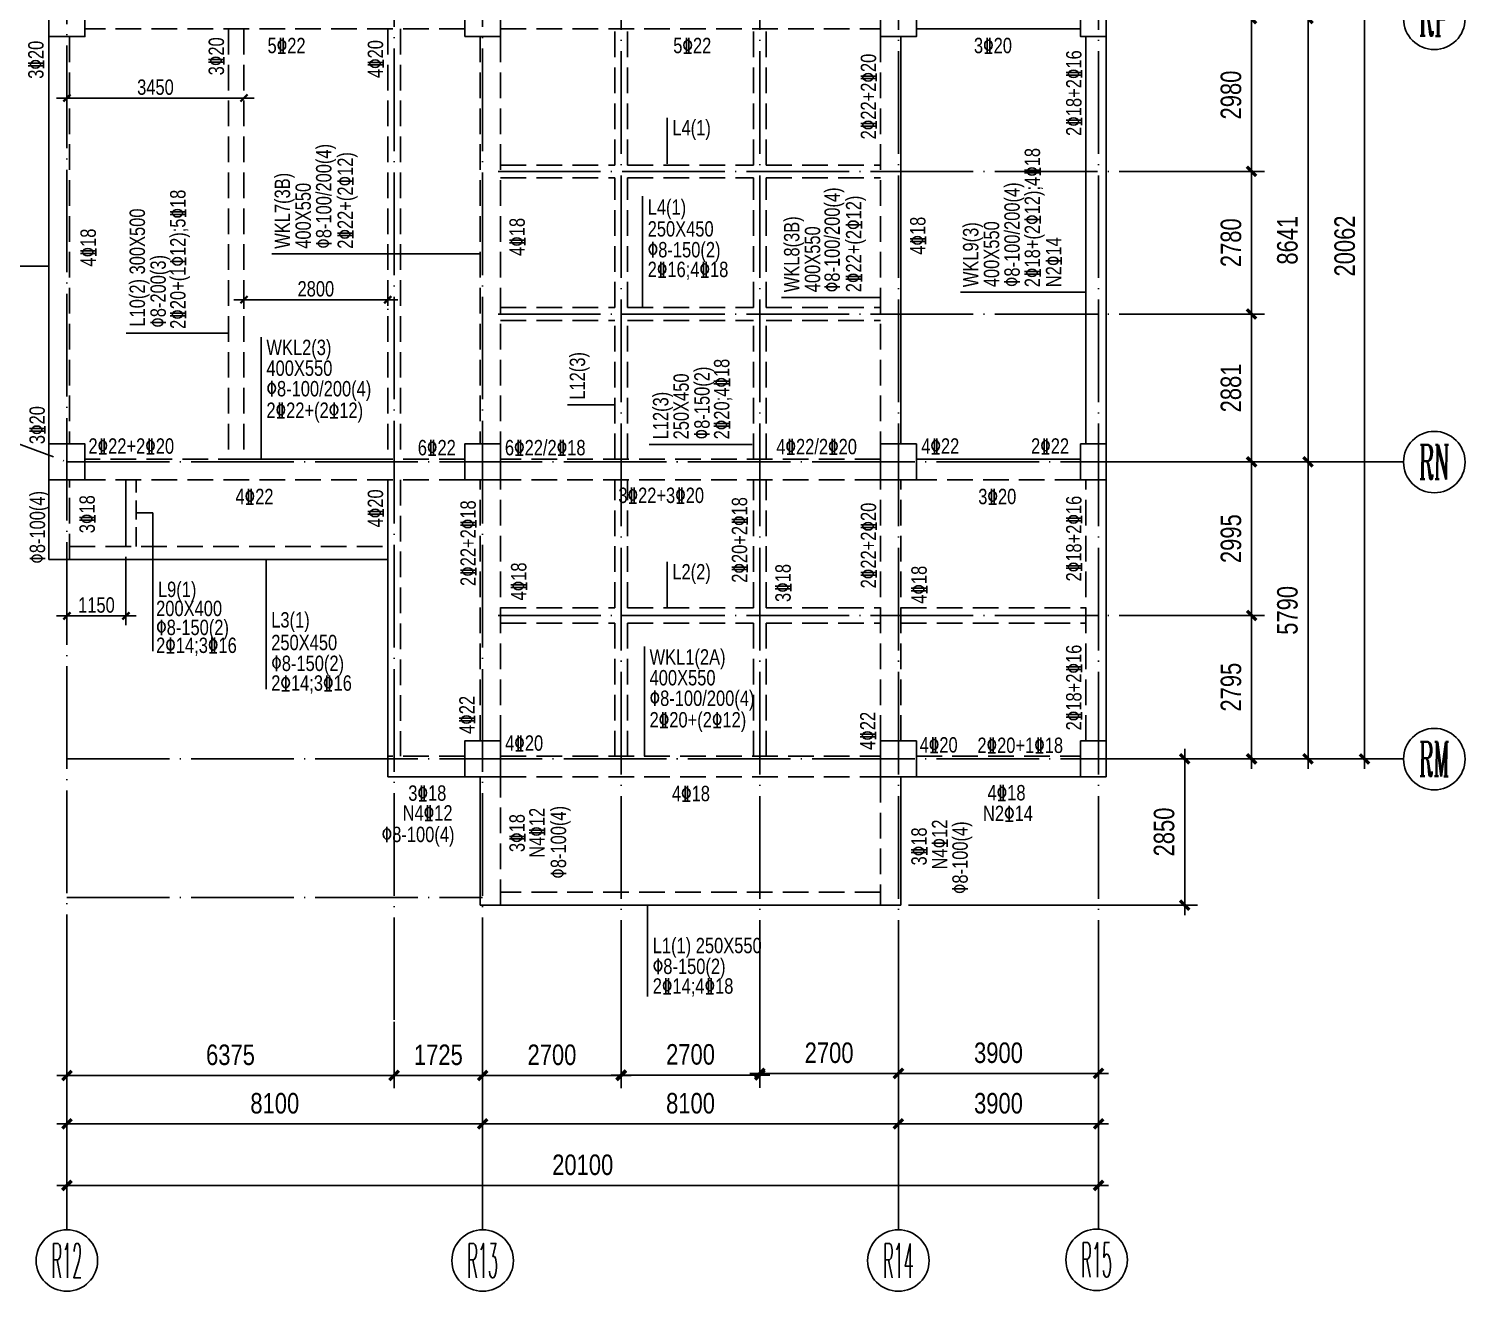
# Model space of a CAD drawing. Header units: millimetres. Extents: x -116 to 46215, y 31 to 44268.
# Drawn here: x 18226 to 46215, y 31 to 24643 of the extents above; entities that cross this region are included whole.
import ezdxf
from ezdxf.enums import TextEntityAlignment as Align

# ---------------------------------------------------------------- set-up
doc = ezdxf.new("R2010")
doc.units = ezdxf.units.MM
doc.header["$LTSCALE"] = 1000
doc.linetypes.add('DASH', pattern=[0.35, 0.25, -0.1])
doc.linetypes.add('DOTE', pattern=[2.42, 2, -0.2, 0.02, -0.2])
for name, color, linetype in [('AXIS', 3, 'Continuous'), ('AXIS_TEXT', 7, 'Continuous'), ('DIM', 6, 'Continuous'), ('DOTE', 1, 'DOTE'), ('主梁', 4, 'DASH'), ('主梁标注', 7, 'Continuous'), ('柱', 2, 'Continuous'), ('次梁', 4, 'DASH'), ('次梁标注', 3, 'Continuous')]:
    doc.layers.add(name, color=color, linetype=linetype)
doc.styles.add('COMMON', font='ZJDZ-S1.SHX', dxfattribs={"width": 0.8, "bigfont": 'ZJDZ.SHX'})
doc.styles.add('COMPLEX', font='COMPLEX.shx')
doc.styles.add('dim_font', font='zjdz-s1.shx', dxfattribs={"width": 0.8})
doc.styles.add('ZJDZ', font='zjdz-s.shx', dxfattribs={"width": 0.8, "bigfont": 'zjdz.shx'})
doc.dimstyles.new('DIMN', dxfattribs={"dimtxt": 400, "dimasz": 1.3, "dimexe": 250, "dimexo": 150, "dimgap": 50, "dimtad": 0, "dimdec": 0, "dimzin": 0, "dimdsep": 46, "dimtxsty": 'ZJDZ', "dimblk": '_dimx', "dimcen": 0.09, "dimclrt": 7, "dimadec": 0, "dimazin": 0, "dimtfac": 1, "dimtdec": 0, "dimtix": 1, "dimtmove": 2, "dimatfit": 3, "dimldrblk": '_dimx', "dimfxl": 1, "dimtvp": 1, "dimtolj": 1, "dimtzin": 0, "dimarcsym": 0})
doc.dimstyles.new('TMD', dxfattribs={"dimscale": 100, "dimtxt": 2.7, "dimasz": 1, "dimexe": 1.8, "dimexo": 2, "dimgap": 0.09, "dimtad": 0, "dimdec": 0, "dimzin": 0, "dimdsep": 46, "dimtxsty": 'COMMON', "dimblk": 'XG', "dimcen": 3, "dimclrt": 7, "dimazin": 0, "dimtfac": 1, "dimtdec": 0, "dimtix": 1, "dimtmove": 2, "dimatfit": 3, "dimldrblk": 'XG', "dimfxl": 1, "dimtvp": 0.7, "dimtolj": 1, "dimtzin": 0, "dimarcsym": 0})

# ---------------------------------------------------------------- blocks, each defined once
blk = doc.blocks.new('_dimx')
blk.add_line((-150, 0), (150, 0))
at = {"const_width": 50}
blk.add_lwpolyline([(-70, -70), (70, 70)], dxfattribs=at)
blk = doc.blocks.new('*D6')
at = {"layer": 'AXIS', "color": 0, "lineweight": -2, "transparency": 16777216}
for p, q in [((18970, 5344), (18970, 3044)), ((27070, 5344), (27070, 3044)), ((27068, 3294), (18971, 3294))]:
    blk.add_line(p, q, dxfattribs=at)
at = {"layer": 'Defpoints', "color": 0, "transparency": 16777216}
for p in [(18970, 5494), (27070, 5494), (18970, 3294)]:
    blk.add_point(p, dxfattribs=at)
at = {"layer": 'AXIS', "color": 0, "lineweight": -2, "transparency": 16777216, "xscale": 1.3, "yscale": 1.3, "zscale": 1.3}
for p, rotation in [((18970, 3294), 179.9999999983325), ((27070, 3294), 359.9999999983325)]:
    blk.add_blockref('_dimx', p, dxfattribs=dict(at, rotation=rotation))
at = {"layer": 'AXIS', "color": 7, "transparency": 16777216, "insert": (23020, 3694), "char_height": 400, "attachment_point": 5, "rotation": 360, "style": 'ZJDZ'}
blk.add_mtext('\\A1;8100', dxfattribs=at)
blk = doc.blocks.new('*D7')
at = {"layer": 'AXIS', "color": 0, "lineweight": -2, "transparency": 16777216}
for p, q in [((18970, 4944), (18970, 1844)), ((39070, 4944), (39070, 1844)), ((39068, 2094), (18971, 2094))]:
    blk.add_line(p, q, dxfattribs=at)
at = {"layer": 'Defpoints', "color": 0, "transparency": 16777216}
for p in [(18970, 5094), (39070, 5094), (18970, 2094)]:
    blk.add_point(p, dxfattribs=at)
at = {"layer": 'AXIS', "color": 0, "lineweight": -2, "transparency": 16777216, "xscale": 1.3, "yscale": 1.3, "zscale": 1.3}
for p, rotation in [((18970, 2094), 179.9999999983325), ((39070, 2094), 359.9999999983325)]:
    blk.add_blockref('_dimx', p, dxfattribs=dict(at, rotation=rotation))
at = {"layer": 'AXIS', "color": 7, "transparency": 16777216, "insert": (29020, 2494), "char_height": 400, "attachment_point": 5, "rotation": 360, "style": 'ZJDZ'}
blk.add_mtext('\\A1;20100', dxfattribs=at)
blk = doc.blocks.new('_axiso')
blk.add_circle((0, 0), 0.5)
at = {"layer": 'AXIS_TEXT', "style": 'COMPLEX', "width": 1.041667}
blk.add_attdef('A', text='', height=0.56, dxfattribs=at).set_placement((-0.25, -0.28), (0.25, -0.28), align=Align.FIT)
blk = doc.blocks.new('*D8')
at = {"layer": 'AXIS', "color": 0, "lineweight": -2, "transparency": 16777216}
for p, q in [((44101, 30471), (44001, 30471)), ((44251, 30470), (44251, 10410)), ((44101, 10409), (44001, 10409))]:
    blk.add_line(p, q, dxfattribs=at)
at = {"layer": 'Defpoints', "color": 0, "transparency": 16777216}
for p in [(44251, 30471), (44251, 10409), (44251, 10409)]:
    blk.add_point(p, dxfattribs=at)
at = {"layer": 'AXIS', "color": 0, "lineweight": -2, "transparency": 16777216, "xscale": 1.3, "yscale": 1.3, "zscale": 1.3}
for p, rotation in [((44251, 30471), 90), ((44251, 10409), 270)]:
    blk.add_blockref('_dimx', p, dxfattribs=dict(at, rotation=rotation))
at = {"layer": 'AXIS', "color": 7, "transparency": 16777216, "insert": (43867, 20407), "char_height": 400, "attachment_point": 5, "rotation": 90, "style": 'ZJDZ'}
blk.add_mtext('\\A1;20062', dxfattribs=at)
blk = doc.blocks.new('*D9')
at = {"layer": 'AXIS', "color": 0, "lineweight": -2, "transparency": 16777216}
for p, q in [((27070, 5344), (27070, 3044)), ((35170, 5344), (35170, 3044)), ((35168, 3294), (27071, 3294))]:
    blk.add_line(p, q, dxfattribs=at)
at = {"layer": 'Defpoints', "color": 0, "transparency": 16777216}
for p in [(27070, 5494), (35170, 5494), (27070, 3294)]:
    blk.add_point(p, dxfattribs=at)
at = {"layer": 'AXIS', "color": 0, "lineweight": -2, "transparency": 16777216, "xscale": 1.3, "yscale": 1.3, "zscale": 1.3}
for p, rotation in [((27070, 3294), 179.9999999983325), ((35170, 3294), 359.9999999983325)]:
    blk.add_blockref('_dimx', p, dxfattribs=dict(at, rotation=rotation))
at = {"layer": 'AXIS', "color": 7, "transparency": 16777216, "insert": (31120, 3694), "char_height": 400, "attachment_point": 5, "rotation": 360, "style": 'ZJDZ'}
blk.add_mtext('\\A1;8100', dxfattribs=at)
blk = doc.blocks.new('*D10')
at = {"layer": 'AXIS', "color": 0, "lineweight": -2, "transparency": 16777216}
for p, q in [((35170, 5344), (35170, 3044)), ((39070, 5344), (39070, 3044)), ((35171, 3294), (39068, 3294))]:
    blk.add_line(p, q, dxfattribs=at)
at = {"layer": 'Defpoints', "color": 0, "transparency": 16777216}
for p in [(35170, 5494), (39070, 5494), (39070, 3294)]:
    blk.add_point(p, dxfattribs=at)
at = {"layer": 'AXIS', "color": 0, "lineweight": -2, "transparency": 16777216, "xscale": 1.3, "yscale": 1.3, "zscale": 1.3, "rotation": 180}
blk.add_blockref('_dimx', (35170, 3294), dxfattribs=at)
at = {"layer": 'AXIS', "color": 0, "lineweight": -2, "transparency": 16777216, "xscale": 1.3, "yscale": 1.3, "zscale": 1.3}
blk.add_blockref('_dimx', (39070, 3294), dxfattribs=at)
at = {"layer": 'AXIS', "color": 7, "transparency": 16777216, "insert": (37120, 3694), "char_height": 400, "attachment_point": 5, "style": 'ZJDZ'}
blk.add_mtext('\\A1;3900', dxfattribs=at)
blk = doc.blocks.new('*D11')
at = {"layer": 'AXIS', "color": 0, "lineweight": -2, "transparency": 16777216}
for p, q in [((41219, 24840), (43401, 24840)), ((43151, 24839), (43151, 16200)), ((41219, 16199), (43401, 16199))]:
    blk.add_line(p, q, dxfattribs=at)
at = {"layer": 'Defpoints', "color": 0, "transparency": 16777216}
for p in [(41069, 24840), (41069, 16199), (43151, 16199)]:
    blk.add_point(p, dxfattribs=at)
at = {"layer": 'AXIS', "color": 0, "lineweight": -2, "transparency": 16777216, "xscale": 1.3, "yscale": 1.3, "zscale": 1.3}
for p, rotation in [((43151, 24840), 90), ((43151, 16199), 270)]:
    blk.add_blockref('_dimx', p, dxfattribs=dict(at, rotation=rotation))
at = {"layer": 'AXIS', "color": 7, "transparency": 16777216, "insert": (42751, 20520), "char_height": 400, "attachment_point": 5, "rotation": 90, "style": 'ZJDZ'}
blk.add_mtext('\\A1;8641', dxfattribs=at)
blk = doc.blocks.new('*D12')
at = {"layer": 'AXIS', "color": 0, "lineweight": -2, "transparency": 16777216}
for p, q in [((41219, 16199), (43401, 16199)), ((43151, 16198), (43151, 10410)), ((41219, 10409), (43401, 10409))]:
    blk.add_line(p, q, dxfattribs=at)
at = {"layer": 'Defpoints', "color": 0, "transparency": 16777216}
for p in [(41069, 16199), (41069, 10409), (43151, 10409)]:
    blk.add_point(p, dxfattribs=at)
at = {"layer": 'AXIS', "color": 0, "lineweight": -2, "transparency": 16777216, "xscale": 1.3, "yscale": 1.3, "zscale": 1.3}
for p, rotation in [((43151, 16199), 90), ((43151, 10409), 270)]:
    blk.add_blockref('_dimx', p, dxfattribs=dict(at, rotation=rotation))
at = {"layer": 'AXIS', "color": 7, "transparency": 16777216, "insert": (42751, 13304), "char_height": 400, "attachment_point": 5, "rotation": 90, "style": 'ZJDZ'}
blk.add_mtext('\\A1;5790', dxfattribs=at)
blk = doc.blocks.new('*D20')
at = {"layer": 'AXIS', "color": 0, "lineweight": -2, "transparency": 16777216}
for p, q in [((25345, 5281), (25345, 3988)), ((18970, 4659), (18970, 3988)), ((18971, 4238), (25343, 4238))]:
    blk.add_line(p, q, dxfattribs=at)
at = {"layer": 'Defpoints', "color": 0, "transparency": 16777216}
for p in [(25345, 5431), (18970, 4809), (25345, 4238)]:
    blk.add_point(p, dxfattribs=at)
at = {"layer": 'AXIS', "color": 0, "lineweight": -2, "transparency": 16777216, "xscale": 1.3, "yscale": 1.3, "zscale": 1.3, "rotation": 180}
blk.add_blockref('_dimx', (18970, 4238), dxfattribs=at)
at = {"layer": 'AXIS', "color": 0, "lineweight": -2, "transparency": 16777216, "xscale": 1.3, "yscale": 1.3, "zscale": 1.3}
blk.add_blockref('_dimx', (25345, 4238), dxfattribs=at)
at = {"layer": 'AXIS', "color": 7, "transparency": 16777216, "insert": (22157, 4638), "char_height": 400, "attachment_point": 5, "style": 'ZJDZ'}
blk.add_mtext('\\A1;6375', dxfattribs=at)
blk = doc.blocks.new('*D21')
at = {"layer": 'AXIS', "color": 0, "lineweight": -2, "transparency": 16777216}
for p, q in [((27070, 5809), (27070, 3988)), ((25345, 5281), (25345, 3988)), ((25346, 4238), (27068, 4238))]:
    blk.add_line(p, q, dxfattribs=at)
at = {"layer": 'Defpoints', "color": 0, "transparency": 16777216}
for p in [(27070, 5959), (25345, 5431), (27070, 4238)]:
    blk.add_point(p, dxfattribs=at)
at = {"layer": 'AXIS', "color": 0, "lineweight": -2, "transparency": 16777216, "xscale": 1.3, "yscale": 1.3, "zscale": 1.3, "rotation": 180}
blk.add_blockref('_dimx', (25345, 4238), dxfattribs=at)
at = {"layer": 'AXIS', "color": 0, "lineweight": -2, "transparency": 16777216, "xscale": 1.3, "yscale": 1.3, "zscale": 1.3}
blk.add_blockref('_dimx', (27070, 4238), dxfattribs=at)
at = {"layer": 'AXIS', "color": 7, "transparency": 16777216, "insert": (26207, 4638), "char_height": 400, "attachment_point": 5, "style": 'ZJDZ'}
blk.add_mtext('\\A1;1725', dxfattribs=at)
blk = doc.blocks.new('*D22')
at = {"layer": 'AXIS', "color": 0, "lineweight": -2, "transparency": 16777216}
for p, q in [((27070, 5113), (27070, 3988)), ((29770, 5306), (29770, 3988)), ((27071, 4238), (29768, 4238))]:
    blk.add_line(p, q, dxfattribs=at)
at = {"layer": 'Defpoints', "color": 0, "transparency": 16777216}
for p in [(29770, 5456), (27070, 5263), (29770, 4238)]:
    blk.add_point(p, dxfattribs=at)
at = {"layer": 'AXIS', "color": 0, "lineweight": -2, "transparency": 16777216, "xscale": 1.3, "yscale": 1.3, "zscale": 1.3, "rotation": 180}
blk.add_blockref('_dimx', (27070, 4238), dxfattribs=at)
at = {"layer": 'AXIS', "color": 0, "lineweight": -2, "transparency": 16777216, "xscale": 1.3, "yscale": 1.3, "zscale": 1.3}
blk.add_blockref('_dimx', (29770, 4238), dxfattribs=at)
at = {"layer": 'AXIS', "color": 7, "transparency": 16777216, "insert": (28420, 4638), "char_height": 400, "attachment_point": 5, "style": 'ZJDZ'}
blk.add_mtext('\\A1;2700', dxfattribs=at)
blk = doc.blocks.new('*D23')
at = {"layer": 'AXIS', "color": 0, "lineweight": -2, "transparency": 16777216}
for p, q in [((29770, 5306), (29770, 3996)), ((32470, 5289), (32470, 3996)), ((29771, 4246), (32468, 4246))]:
    blk.add_line(p, q, dxfattribs=at)
at = {"layer": 'Defpoints', "color": 0, "transparency": 16777216}
for p in [(29770, 5456), (32470, 5439), (32470, 4246)]:
    blk.add_point(p, dxfattribs=at)
at = {"layer": 'AXIS', "color": 0, "lineweight": -2, "transparency": 16777216, "xscale": 1.3, "yscale": 1.3, "zscale": 1.3, "rotation": 180}
blk.add_blockref('_dimx', (29770, 4246), dxfattribs=at)
at = {"layer": 'AXIS', "color": 0, "lineweight": -2, "transparency": 16777216, "xscale": 1.3, "yscale": 1.3, "zscale": 1.3}
blk.add_blockref('_dimx', (32470, 4246), dxfattribs=at)
at = {"layer": 'AXIS', "color": 7, "transparency": 16777216, "insert": (31120, 4646), "char_height": 400, "attachment_point": 5, "style": 'ZJDZ'}
blk.add_mtext('\\A1;2700', dxfattribs=at)
blk = doc.blocks.new('*D24')
at = {"layer": 'AXIS', "color": 0, "lineweight": -2, "transparency": 16777216}
for p, q in [((32470, 5289), (32470, 4028)), ((35170, 5219), (35170, 4028)), ((32471, 4278), (35168, 4278))]:
    blk.add_line(p, q, dxfattribs=at)
at = {"layer": 'Defpoints', "color": 0, "transparency": 16777216}
for p in [(32470, 5439), (35170, 5369), (35170, 4278)]:
    blk.add_point(p, dxfattribs=at)
at = {"layer": 'AXIS', "color": 0, "lineweight": -2, "transparency": 16777216, "xscale": 1.3, "yscale": 1.3, "zscale": 1.3, "rotation": 180}
blk.add_blockref('_dimx', (32470, 4278), dxfattribs=at)
at = {"layer": 'AXIS', "color": 0, "lineweight": -2, "transparency": 16777216, "xscale": 1.3, "yscale": 1.3, "zscale": 1.3}
blk.add_blockref('_dimx', (35170, 4278), dxfattribs=at)
at = {"layer": 'AXIS', "color": 7, "transparency": 16777216, "insert": (33820, 4678), "char_height": 400, "attachment_point": 5, "style": 'ZJDZ'}
blk.add_mtext('\\A1;2700', dxfattribs=at)
blk = doc.blocks.new('*D41')
at = {"layer": 'AXIS', "color": 0, "lineweight": -2, "transparency": 16777216}
for p, q in [((41693, 24840), (42301, 24840)), ((42051, 24839), (42051, 21862)), ((40343, 21861), (42301, 21861))]:
    blk.add_line(p, q, dxfattribs=at)
at = {"layer": 'Defpoints', "color": 0, "transparency": 16777216}
for p in [(41543, 24840), (40193, 21861), (42051, 21861)]:
    blk.add_point(p, dxfattribs=at)
at = {"layer": 'AXIS', "color": 0, "lineweight": -2, "transparency": 16777216, "xscale": 1.3, "yscale": 1.3, "zscale": 1.3}
for p, rotation in [((42051, 24840), 90), ((42051, 21861), 270)]:
    blk.add_blockref('_dimx', p, dxfattribs=dict(at, rotation=rotation))
at = {"layer": 'AXIS', "color": 7, "transparency": 16777216, "insert": (41651, 23350), "char_height": 400, "attachment_point": 5, "rotation": 90, "style": 'ZJDZ'}
blk.add_mtext('\\A1;2980', dxfattribs=at)
blk = doc.blocks.new('*D42')
at = {"layer": 'AXIS', "color": 0, "lineweight": -2, "transparency": 16777216}
for p, q in [((40343, 21861), (42301, 21861)), ((42051, 21859), (42051, 19082)), ((40357, 19081), (42301, 19081))]:
    blk.add_line(p, q, dxfattribs=at)
at = {"layer": 'Defpoints', "color": 0, "transparency": 16777216}
for p in [(40193, 21861), (40207, 19081), (42051, 19081)]:
    blk.add_point(p, dxfattribs=at)
at = {"layer": 'AXIS', "color": 0, "lineweight": -2, "transparency": 16777216, "xscale": 1.3, "yscale": 1.3, "zscale": 1.3}
for p, rotation in [((42051, 21861), 90), ((42051, 19081), 270)]:
    blk.add_blockref('_dimx', p, dxfattribs=dict(at, rotation=rotation))
at = {"layer": 'AXIS', "color": 7, "transparency": 16777216, "insert": (41651, 20471), "char_height": 400, "attachment_point": 5, "rotation": 90, "style": 'ZJDZ'}
blk.add_mtext('\\A1;2780', dxfattribs=at)
blk = doc.blocks.new('*D43')
at = {"layer": 'AXIS', "color": 0, "lineweight": -2, "transparency": 16777216}
for p, q in [((40357, 19081), (42301, 19081)), ((42051, 19079), (42051, 16200)), ((40456, 16199), (42301, 16199))]:
    blk.add_line(p, q, dxfattribs=at)
at = {"layer": 'Defpoints', "color": 0, "transparency": 16777216}
for p in [(40207, 19081), (40306, 16199), (42051, 16199)]:
    blk.add_point(p, dxfattribs=at)
at = {"layer": 'AXIS', "color": 0, "lineweight": -2, "transparency": 16777216, "xscale": 1.3, "yscale": 1.3, "zscale": 1.3}
for p, rotation in [((42051, 19081), 90), ((42051, 16199), 270)]:
    blk.add_blockref('_dimx', p, dxfattribs=dict(at, rotation=rotation))
at = {"layer": 'AXIS', "color": 7, "transparency": 16777216, "insert": (41651, 17640), "char_height": 400, "attachment_point": 5, "rotation": 90, "style": 'ZJDZ'}
blk.add_mtext('\\A1;2881', dxfattribs=at)
blk = doc.blocks.new('*D44')
at = {"layer": 'AXIS', "color": 0, "lineweight": -2, "transparency": 16777216}
for p, q in [((40456, 16199), (42301, 16199)), ((42051, 16198), (42051, 13205)), ((40395, 13204), (42301, 13204))]:
    blk.add_line(p, q, dxfattribs=at)
at = {"layer": 'Defpoints', "color": 0, "transparency": 16777216}
for p in [(40306, 16199), (40245, 13204), (42051, 13204)]:
    blk.add_point(p, dxfattribs=at)
at = {"layer": 'AXIS', "color": 0, "lineweight": -2, "transparency": 16777216, "xscale": 1.3, "yscale": 1.3, "zscale": 1.3}
for p, rotation in [((42051, 16199), 90), ((42051, 13204), 270)]:
    blk.add_blockref('_dimx', p, dxfattribs=dict(at, rotation=rotation))
at = {"layer": 'AXIS', "color": 7, "transparency": 16777216, "insert": (41651, 14702), "char_height": 400, "attachment_point": 5, "rotation": 90, "style": 'ZJDZ'}
blk.add_mtext('\\A1;2995', dxfattribs=at)
blk = doc.blocks.new('*D25')
at = {"layer": 'AXIS', "color": 0, "lineweight": -2, "transparency": 16777216}
for p, q in [((40395, 13204), (42301, 13204)), ((42051, 10410), (42051, 13203)), ((40452, 10409), (42301, 10409))]:
    blk.add_line(p, q, dxfattribs=at)
at = {"layer": 'Defpoints', "color": 0, "transparency": 16777216}
for p in [(40245, 13204), (42051, 13204), (40302, 10409)]:
    blk.add_point(p, dxfattribs=at)
at = {"layer": 'AXIS', "color": 0, "lineweight": -2, "transparency": 16777216, "xscale": 1.3, "yscale": 1.3, "zscale": 1.3}
for p, rotation in [((42051, 13204), 90), ((42051, 10409), 270)]:
    blk.add_blockref('_dimx', p, dxfattribs=dict(at, rotation=rotation))
at = {"layer": 'AXIS', "color": 7, "transparency": 16777216, "insert": (41651, 11807), "char_height": 400, "attachment_point": 5, "rotation": 90, "style": 'ZJDZ'}
blk.add_mtext('\\A1;2795', dxfattribs=at)
blk = doc.blocks.new('*D45')
at = {"layer": 'AXIS', "color": 0, "lineweight": -2, "transparency": 16777216}
for p, q in [((39591, 10409), (40998, 10409)), ((40748, 7560), (40748, 10408)), ((35370, 7559), (40998, 7559))]:
    blk.add_line(p, q, dxfattribs=at)
at = {"layer": 'Defpoints', "color": 0, "transparency": 16777216}
for p in [(39441, 10409), (40748, 10409), (35220, 7559)]:
    blk.add_point(p, dxfattribs=at)
at = {"layer": 'AXIS', "color": 0, "lineweight": -2, "transparency": 16777216, "xscale": 1.3, "yscale": 1.3, "zscale": 1.3}
for p, rotation in [((40748, 10409), 90), ((40748, 7559), 270)]:
    blk.add_blockref('_dimx', p, dxfattribs=dict(at, rotation=rotation))
at = {"layer": 'AXIS', "color": 7, "transparency": 16777216, "insert": (40348, 8984), "char_height": 400, "attachment_point": 5, "rotation": 90, "style": 'ZJDZ'}
blk.add_mtext('\\A1;2850', dxfattribs=at)
blk = doc.blocks.new('*D27')
at = {"layer": 'AXIS', "color": 0, "lineweight": -2, "transparency": 16777216}
for p, q in [((39070, 5319), (39070, 4028)), ((35170, 5219), (35170, 4028)), ((39068, 4278), (35171, 4278))]:
    blk.add_line(p, q, dxfattribs=at)
at = {"layer": 'Defpoints', "color": 0, "transparency": 16777216}
for p in [(35170, 5369), (39070, 5469), (35170, 4278)]:
    blk.add_point(p, dxfattribs=at)
at = {"layer": 'AXIS', "color": 0, "lineweight": -2, "transparency": 16777216, "xscale": 1.3, "yscale": 1.3, "zscale": 1.3, "rotation": 180}
blk.add_blockref('_dimx', (35170, 4278), dxfattribs=at)
at = {"layer": 'AXIS', "color": 0, "lineweight": -2, "transparency": 16777216, "xscale": 1.3, "yscale": 1.3, "zscale": 1.3}
blk.add_blockref('_dimx', (39070, 4278), dxfattribs=at)
at = {"layer": 'AXIS', "color": 7, "transparency": 16777216, "insert": (37120, 4678), "char_height": 400, "attachment_point": 5, "style": 'ZJDZ'}
blk.add_mtext('\\A1;3900', dxfattribs=at)
blk = doc.blocks.new('XG')
blk.add_line((-2, 0), (2, 0))
at = {"const_width": 0.45}
blk.add_lwpolyline([(-0.7, -0.7), (0.7, 0.7)], dxfattribs=at)
blk = doc.blocks.new('*D37')
at = {"layer": 'AXIS', "color": 0, "lineweight": -2, "transparency": 16777216}
for p, q in [((19070, 23292), (22320, 23292)), ((18970, 23200), (18970, 23112)), ((22420, 23200), (22420, 23112))]:
    blk.add_line(p, q, dxfattribs=at)
at = {"layer": 'Defpoints', "color": 0, "transparency": 16777216}
for p in [(18970, 23400), (22420, 23400), (22420, 23292)]:
    blk.add_point(p, dxfattribs=at)
at = {"layer": 'AXIS', "color": 0, "lineweight": -2, "transparency": 16777216, "xscale": 100, "yscale": 100, "zscale": 100, "rotation": 180}
blk.add_blockref('XG', (18970, 23292), dxfattribs=at)
at = {"layer": 'AXIS', "color": 0, "lineweight": -2, "transparency": 16777216, "xscale": 100, "yscale": 100, "zscale": 100}
blk.add_blockref('XG', (22420, 23292), dxfattribs=at)
at = {"layer": 'AXIS', "color": 7, "transparency": 16777216, "insert": (20695, 23502), "char_height": 300, "attachment_point": 5, "style": 'COMMON'}
blk.add_mtext('\\A1;3450', dxfattribs=at)
blk = doc.blocks.new('*D38')
at = {"layer": 'AXIS', "color": 0, "lineweight": -2, "transparency": 16777216}
for p, q in [((22520, 19361), (25120, 19361)), ((22420, 19269), (22420, 19181)), ((25220, 19161), (25220, 19181))]:
    blk.add_line(p, q, dxfattribs=at)
at = {"layer": 'Defpoints', "color": 0, "transparency": 16777216}
for p in [(22420, 19469), (25220, 19361), (25220, 19361)]:
    blk.add_point(p, dxfattribs=at)
at = {"layer": 'AXIS', "color": 0, "lineweight": -2, "transparency": 16777216, "xscale": 100, "yscale": 100, "zscale": 100, "rotation": 180}
blk.add_blockref('XG', (22420, 19361), dxfattribs=at)
at = {"layer": 'AXIS', "color": 0, "lineweight": -2, "transparency": 16777216, "xscale": 100, "yscale": 100, "zscale": 100}
blk.add_blockref('XG', (25220, 19361), dxfattribs=at)
at = {"layer": 'AXIS', "color": 7, "transparency": 16777216, "insert": (23820, 19571), "char_height": 300, "attachment_point": 5, "style": 'COMMON'}
blk.add_mtext('\\A1;2800', dxfattribs=at)
blk = doc.blocks.new('*D47')
at = {"layer": 'AXIS', "color": 0, "lineweight": -2, "transparency": 16777216}
for p, q in [((20120, 14349), (20120, 13017)), ((18970, 14099), (18970, 13017)), ((20020, 13197), (19070, 13197))]:
    blk.add_line(p, q, dxfattribs=at)
at = {"layer": 'Defpoints', "color": 0, "transparency": 16777216}
for p in [(18970, 14299), (20120, 14549), (18970, 13197)]:
    blk.add_point(p, dxfattribs=at)
at = {"layer": 'AXIS', "color": 0, "lineweight": -2, "transparency": 16777216, "xscale": 100, "yscale": 100, "zscale": 100, "rotation": 180}
blk.add_blockref('XG', (18970, 13197), dxfattribs=at)
at = {"layer": 'AXIS', "color": 0, "lineweight": -2, "transparency": 16777216, "xscale": 100, "yscale": 100, "zscale": 100}
blk.add_blockref('XG', (20120, 13197), dxfattribs=at)
at = {"layer": 'AXIS', "color": 7, "transparency": 16777216, "insert": (19545, 13407), "char_height": 300, "attachment_point": 5, "style": 'COMMON'}
blk.add_mtext('\\A1;1150', dxfattribs=at)

msp = doc.modelspace()

# ---------------------------------------------------------------- linework, layer by layer
at = {"layer": 'AXIS'}
for p, q in [((39972.6, 16199), (45012.7, 16199)), ((39972.6, 10409), (45012.7, 10409)), ((18969.7, 1228.5), (18969.7, 5603.7)), ((27069.7, 1228.5), (27069.7, 5603.7)), ((35169.7, 1228.5), (35169.7, 5603.7)), ((39069.7, 1228.5), (39069.7, 5603.7))]:
    msp.add_line(p, q, dxfattribs=at)
at = {"layer": 'DIM', "linetype": 'Continuous'}
msp.add_line((20319.6, 15206), (20643.6, 15206), dxfattribs=at)
at = {"layer": 'DOTE'}
for p, q in [((25344.7, 5319.1), (25344.7, 33939.5)), ((27069.7, 5319.1), (27069.7, 30471.2)), ((29769.7, 5264.2), (29769.7, 30471.2)), ((32469.7, 5264.2), (32469.7, 30471.2)), ((35169.7, 5264.2), (35169.7, 30471.2)), ((39069.7, 5264.2), (39069.7, 30471.2)), ((18969.7, 5374), (18969.7, 24840.7)), ((3221.8, 22051.9), (18969.7, 16199)), ((27369.2, 21860.5), (40577.2, 21860.5)), ((27369.2, 19080.5), (40577.2, 19080.5)), ((18969.7, 16199), (39972.6, 16199)), ((27369.7, 13204), (40577.2, 13204)), ((18969.7, 10409), (39972.6, 10409)), ((18969.7, 7709), (27069.7, 7709))]:
    msp.add_line(p, q, dxfattribs=at)
at = {"layer": '主梁', "ltscale": 2}
for p, q in [((26719.6, 24640.6), (19319.6, 24640.6)), ((27419.6, 24640.5), (34819.6, 24640.5)), ((19019.6, 24490.5), (19019.6, 16549)), ((27019.7, 24490.5), (27019.7, 16549)), ((27419.7, 24490.5), (27419.7, 16549)), ((34819.7, 24490.5), (34819.7, 16549)), ((22419.7, 16249), (19319.7, 16249)), ((26719.7, 16249), (25219.7, 16249)), ((34819.7, 16249), (27419.7, 16249)), ((19019.6, 14299), (19019.6, 15849)), ((26719.7, 15849), (19319.7, 15849)), ((27019.7, 10759), (27019.7, 15849)), ((34819.7, 15849), (27419.7, 15849)), ((27419.7, 10759), (27419.7, 15849)), ((34819.7, 10759), (34819.7, 15849)), ((35219.7, 10759), (35219.7, 15849)), ((38719.7, 15848.9), (35519.7, 15849)), ((38819.7, 10758.9), (38819.7, 15848.9)), ((27419.7, 10459), (34819.7, 10459)), ((35519.7, 10459), (38719.7, 10459)), ((27419.7, 7559), (27419.7, 10059)), ((27419.7, 10059), (34819.7, 10059)), ((34819.7, 10059), (34819.7, 7559))]:
    msp.add_line(p, q, dxfattribs=at)
at = {"layer": '主梁', "linetype": 'Continuous', "ltscale": 2}
for p, q in [((35519.6, 24640.4), (38719.2, 24640.4)), ((18619.6, 24490.5), (18619.6, 16549)), ((35219.7, 24490.5), (35219.7, 16549)), ((38819.7, 24490.4), (38819.7, 16548.9)), ((39219.7, 24540.7), (39219.7, 16499)), ((25219.7, 16249), (22419.7, 16249)), ((38719.7, 16248.9), (35519.7, 16249)), ((18619.6, 14299), (18619.6, 15849)), ((39219.7, 10709), (39219.7, 15899)), ((26719.7, 10059), (25219.7, 10059)), ((27019.7, 7559), (27019.7, 10059)), ((35219.7, 10059), (35219.7, 7559)), ((35519.7, 10059), (38719.7, 10059))]:
    msp.add_line(p, q, dxfattribs=at)
at = {"layer": '主梁', "ltscale": 1.5}
msp.add_line((20319.6, 14549), (20319.6, 15849), dxfattribs=at)
at = {"layer": '主梁标注', "linetype": 'Continuous'}
for p, q in [((22964.2, 20253.4), (27019.7, 20253.4)), ((14899.8, 20014.7), (18619.6, 20014.7)), ((32890.3, 19405.6), (34819.7, 19405.6)), ((36377.9, 19504.2), (38819.7, 19504.2)), ((22757, 18631.6), (22757, 16249)), ((30222.3, 12597.3), (30222.3, 10459))]:
    msp.add_line(p, q, dxfattribs=at)
at = {"layer": '柱'}
for points in [[(18619.6, 24490.5), (19319.6, 24490.5), (19319.6, 25190.5), (18619.6, 25190.5)], [(26719.6, 24490.5), (27419.6, 24490.5), (27419.6, 25190.5), (26719.6, 25190.5)], [(34819.6, 24490.5), (35519.6, 24490.5), (35519.6, 25190.5), (34819.6, 25190.5)], [(39219.6, 24490.4), (39219.6, 25190.4), (38719.6, 25190.4), (38719.6, 24490.4)], [(18619.7, 15849), (19319.7, 15849), (19319.7, 16549), (18619.7, 16549)], [(26719.7, 15849), (27419.7, 15849), (27419.7, 16549), (26719.7, 16549)], [(34819.7, 15849), (35519.7, 15849), (35519.7, 16549), (34819.7, 16549)], [(39219.7, 15848.9), (39219.7, 16548.9), (38719.7, 16548.9), (38719.7, 15848.9)], [(26719.7, 10059), (27419.7, 10059), (27419.7, 10759), (26719.7, 10759)], [(34819.7, 10059), (35519.7, 10059), (35519.7, 10759), (34819.7, 10759)], [(39219.7, 10058.9), (39219.7, 10758.9), (38719.7, 10758.9), (38719.7, 10058.9)]]:
    msp.add_lwpolyline(points, close=True, dxfattribs=at)
at = {"layer": '次梁', "ltscale": 2}
for p, q in [((22119.7, 24640.6), (22119.7, 16249)), ((22419.7, 24640.6), (22419.7, 16249)), ((25219.7, 24640.6), (25219.7, 16249)), ((25469.7, 24640.6), (25469.7, 16249)), ((29644.7, 21985.5), (29644.7, 24640.5)), ((29894.7, 21985.5), (29894.7, 24640.5)), ((32344.7, 21985.5), (32344.7, 24640.5)), ((32594.7, 21985.5), (32594.7, 24640.5)), ((27419.7, 21985.5), (29644.7, 21985.5)), ((29894.7, 21985.5), (32344.7, 21985.5)), ((32594.7, 21985.5), (34819.7, 21985.5)), ((27419.7, 21735.5), (29644.7, 21735.5)), ((29644.7, 19205.5), (29644.7, 21735.5)), ((29894.7, 19205.5), (29894.7, 21735.5)), ((29894.7, 21735.5), (32344.7, 21735.5)), ((32344.7, 19205.5), (32344.7, 21735.5)), ((32594.7, 19205.5), (32594.7, 21735.5)), ((32594.7, 21735.5), (34819.7, 21735.5)), ((27419.7, 19205.5), (29644.7, 19205.5)), ((29894.7, 19205.5), (32344.7, 19205.5)), ((32594.7, 19205.5), (34819.7, 19205.5)), ((27419.7, 18955.5), (29644.7, 18955.5)), ((29644.7, 16249), (29644.7, 18955.5)), ((29894.7, 16249), (29894.7, 18955.5)), ((29894.7, 18955.5), (32344.7, 18955.5)), ((32344.7, 16249), (32344.7, 18955.5)), ((32594.7, 16249), (32594.7, 18955.5)), ((32594.7, 18955.5), (34819.7, 18955.5)), ((25469.7, 15849), (25469.7, 10459)), ((29644.7, 13354), (29644.7, 15849)), ((29894.7, 13354), (29894.7, 15849)), ((32344.7, 13354), (32344.7, 15849)), ((32594.7, 13354), (32594.7, 15849)), ((19019.6, 14549), (25219.7, 14549)), ((27419.7, 13354), (29644.7, 13354)), ((29894.7, 13354), (32344.7, 13354)), ((32594.7, 13354), (34819.7, 13354)), ((35219.7, 13354), (38819.7, 13354)), ((27419.7, 13054), (29644.7, 13054)), ((29644.7, 10459), (29644.7, 13054)), ((29894.7, 13054), (32344.7, 13054)), ((29894.7, 10459), (29894.7, 13054)), ((32344.7, 10459), (32344.7, 13054)), ((32594.7, 13054), (34819.7, 13054)), ((32594.7, 10459), (32594.7, 13054)), ((35219.7, 13054), (38819.7, 13054)), ((26719.7, 10459), (25219.7, 10459)), ((34819.7, 7809), (27419.7, 7809))]:
    msp.add_line(p, q, dxfattribs=at)
at = {"layer": '次梁', "linetype": 'Continuous', "ltscale": 2}
for p, q in [((20119.6, 14549), (20119.6, 15849)), ((25219.7, 15849), (25219.7, 10059)), ((18619.6, 14299), (25219.7, 14299)), ((35219.7, 7559), (27019.7, 7559))]:
    msp.add_line(p, q, dxfattribs=at)
at = {"layer": '次梁标注', "linetype": 'Continuous'}
for p, q in [((30666, 22908.4), (30666, 22010.5)), ((30185.3, 21376.5), (30185.3, 19205.5)), ((20127.5, 18709.6), (22119.7, 18709.6)), ((28721.7, 17311.8), (29644.7, 17311.8)), ((30311.9, 16537.5), (32319.7, 16537.5)), ((20643.6, 15206), (20643.6, 12511)), ((22850.7, 14299), (22850.7, 11767.7)), ((30666, 14251.9), (30666, 13354)), ((30283.5, 7559), (30283.5, 5777.7))]:
    msp.add_line(p, q, dxfattribs=at)

# ---------------------------------------------------------------- block references
at = {"layer": 'AXIS'}
ref = msp.add_blockref('_axiso', (45611.6, 24836.3), dxfattribs=dict(at, xscale=1197.96, yscale=1197.96, zscale=1197.96, rotation=359.6117392947768))
ref.add_attrib('A', 'RP', dxfattribs={"layer": 'AXIS_TEXT', "height": 670.86, "rotation": 359.61174, "style": 'COMPLEX', "width": 0.480769}).set_placement((45309.9, 24502.9), (45908.8, 24498.8), align=Align.FIT)
ref = msp.add_blockref('_axiso', (45611.6, 16194.9), dxfattribs=dict(at, xscale=1197.96, yscale=1197.96, zscale=1197.96, rotation=359.6117392947768))
ref.add_attrib('A', 'RN', dxfattribs={"layer": 'AXIS_TEXT', "height": 670.86, "rotation": 359.61174, "style": 'COMPLEX', "width": 0.457317}).set_placement((45309.9, 15861.6), (45908.8, 15857.5), align=Align.FIT)
ref = msp.add_blockref('_axiso', (45611.6, 10404.9), dxfattribs=dict(at, xscale=1197.96, yscale=1197.96, zscale=1197.96, rotation=359.6117392947768))
ref.add_attrib('A', 'RM', dxfattribs={"layer": 'AXIS_TEXT', "height": 670.86, "rotation": 359.61174, "style": 'COMPLEX', "width": 0.436047}).set_placement((45309.9, 10071.6), (45908.8, 10067.5), align=Align.FIT)
ref = msp.add_blockref('_axiso', (18969.7, 629.5), dxfattribs=dict(at, xscale=-1197.960000000007, yscale=1197.96, zscale=1197.96, rotation=179.9999999981315))
ref.add_attrib('A', 'R12', dxfattribs={"layer": 'AXIS_TEXT', "height": 670.86, "rotation": 360, "style": 'COMPLEX', "width": 0.367647}).set_placement((18670.2, 294.1), (19269.1, 294.1), align=Align.FIT)
ref = msp.add_blockref('_axiso', (27069.7, 629.5), dxfattribs=dict(at, xscale=-1197.960000000007, yscale=1197.96, zscale=1197.96, rotation=179.9999999981315))
ref.add_attrib('A', 'R13', dxfattribs={"layer": 'AXIS_TEXT', "height": 670.86, "rotation": 360, "style": 'COMPLEX', "width": 0.367647}).set_placement((26770.2, 294.1), (27369.1, 294.1), align=Align.FIT)
ref = msp.add_blockref('_axiso', (35169.7, 629.5), dxfattribs=dict(at, xscale=-1197.960000000007, yscale=1197.96, zscale=1197.96, rotation=179.9999999981315))
ref.add_attrib('A', 'R14', dxfattribs={"layer": 'AXIS_TEXT', "height": 670.86, "rotation": 360, "style": 'COMPLEX', "width": 0.353774}).set_placement((34870.2, 294.1), (35469.1, 294.1), align=Align.FIT)
ref = msp.add_blockref('_axiso', (39031.8, 643.6), dxfattribs=dict(at, xscale=-1197.960000000007, yscale=1197.96, zscale=1197.96, rotation=179.9999999981315))
ref.add_attrib('A', 'R15', dxfattribs={"layer": 'AXIS_TEXT', "height": 670.86, "rotation": 360, "style": 'COMPLEX', "width": 0.367647}).set_placement((38732.3, 308.2), (39331.3, 308.2), align=Align.FIT)

# ---------------------------------------------------------------- texts
at = {"layer": '主梁标注', "linetype": 'Continuous', "style": 'dim_font', "width": 0.8}
for s, p in [('3%%13220', (18365.1, 23666.8)), ('2%%13222+2%%13220', (34586.2, 22485.2)), ('2%%13218+2%%13216', (38587.3, 22552.8)), ('2%%13222+(2%%13112)', (24392.2, 20353.4)), ('2%%13218+(2%%13112);4%%13218', (37780.2, 19604.2)), ('2%%13222+(2%%13112)', (34298.3, 19505.6)), ('4%%13218', (19383.5, 20005)), ('N2%%13114', (38193, 19604.2)), ('3%%13220', (18389.3, 16544.6)), ('3%%13218', (19363.2, 14808.1)), ('2%%13222+2%%13218', (26786.2, 13779)), ('2%%13218+2%%13216', (38587.3, 13868.1)), ('2%%13222+2%%13220', (34586.2, 13733.3)), ('2%%13218+2%%13216', (38587.3, 10964.7)), ('4%%13222', (26763.3, 10895.3)), ('4%%13222', (34573.7, 10584.2)), ('3%%13218', (27740.1, 8592.2)), ('N4%%13212', (28126.6, 8481.7))]:
    msp.add_text(s, height=300, rotation=90, dxfattribs=at).set_placement(p, align=Align.MIDDLE_LEFT)
for s, p in [('5%%13222', (22878.6, 24315.8)), ('5%%13222', (30783.1, 24315.8)), ('3%%13220', (36641.6, 24315.8)), ('2%%13222+(2%%13112)', (22857, 17206.3)), ('2%%13222+2%%13220', (19389, 16507.9)), ('6%%13222', (25806.1, 16476.7)), ('6%%13222/2%%13218', (27503.2, 16476.7)), ('4%%13222/2%%13220', (32790.8, 16497.1)), ('4%%13222', (35614.7, 16507.9)), ('2%%13222', (37754.2, 16507.9)), ('4%%13222', (22253.7, 15524.4)), ('3%%13222+3%%13220', (29713.7, 15547.2)), ('3%%13220', (36725.8, 15524.4)), ('2%%13220+(2%%13112)', (30322.3, 11172)), ('4%%13220', (27507.7, 10717.9)), ('4%%13220', (35583.5, 10683)), ('2%%13220+1%%13218', (36708.8, 10674.3)), ('3%%13218', (25620.9, 9742.6)), ('4%%13218', (30757.1, 9734.4)), ('4%%13218', (36906.1, 9750.1)), ('N4%%13212', (25510.4, 9356.1)), ('N2%%13114', (36818.2, 9346.4))]:
    msp.add_text(s, height=300, dxfattribs=at).set_placement(p, align=Align.MIDDLE_LEFT)
for s, p in [('%%1308-100/200(4)', (24213, 20353.4)), ('WKL7(3B)', (23407.8, 20353.4)), ('400X550', (23813, 20353.4)), ('%%1308-100/200(4)', (37623.9, 19604.2)), ('%%1308-100/200(4)', (34119.1, 19505.6)), ('4%%13218', (27981.1, 20213.8)), ('WKL8(3B)', (33331.1, 19505.6)), ('400X550', (33736.3, 19505.6)), ('4%%13218', (35787.4, 20236.7)), ('WKL9(3)', (36818.7, 19604.2)), ('400X550', (37223.9, 19604.2)), ('%%1308-100(4)', (18634.7, 14213.1)), ('4%%13218', (28011.6, 13496.7)), ('4%%13218', (35811.6, 13432.3)), ('%%1308-100(4)', (28785.5, 8073.5)), ('3%%13218', (35811.6, 8331.6)), ('N4%%13112', (36212.8, 8252.8)), ('%%1308-100(4)', (36610.9, 7771.9))]:
    msp.add_text(s, height=300, rotation=90, dxfattribs=at).set_placement(p, align=Align.BOTTOM_LEFT)
for s, p in [('WKL2(3)', (22857, 18190.8)), ('400X550', (22857, 17785.6)), ('%%1308-100/200(4)', (22857, 17385.6)), ('WKL1(2A)', (30322.3, 12156.5)), ('400X550', (30322.3, 11751.2)), ('%%1308-100/200(4)', (30322.3, 11351.2)), ('%%1308-100(4)', (25102.2, 8697.2))]:
    msp.add_text(s, height=300, dxfattribs=at).set_placement(p, align=Align.BOTTOM_LEFT)
at = {"layer": '次梁标注', "linetype": 'Continuous', "style": 'dim_font', "width": 0.8}
for s, p in [('3%%13220', (21880.4, 23734.1)), ('4%%13220', (24980.4, 23680.2)), ('2%%13220+(1%%13112);5%%13218', (21130.7, 18791.2)), ('2%%13220;4%%13218', (31726.8, 16637.5)), ('4%%13220', (24980.4, 14921.9)), ('2%%13220+2%%13218', (32073.8, 13842.3)), ('3%%13218', (32921.8, 13467.5))]:
    msp.add_text(s, height=300, rotation=90, dxfattribs=at).set_placement(p, align=Align.MIDDLE_LEFT)
for s, p in [('L4(1)', (30766, 22473.9)), ('L4(1)', (30285.3, 20925.1)), ('250X450', (30285.3, 20501)), ('%%1308-150(2)', (30285.3, 20095.3)), ('L2(2)', (30766, 13817.4)), ('L9(1) ', (20743.6, 13473.8)), ('200X400', (20708.2, 13102.6)), ('L3(1)', (22950.7, 12879.9)), ('%%1308-150(2)', (20708.2, 12732.3)), ('250X450', (22950.7, 12437.5)), ('%%1308-150(2)', (22950.7, 12031.9)), ('L1(1) 250X550', (30383.5, 6531.3)), ('%%1308-150(2)', (30383.5, 6125.6))]:
    msp.add_text(s, height=300, dxfattribs=at).set_placement(p, align=Align.BOTTOM_LEFT)
for s, p in [('L10(2) 300X500', (20580.9, 18836.1)), ('%%1308-200(3)', (20986.6, 18812.9)), ('L12(3)', (29156.3, 17411.8)), ('%%1308-150(2)', (31582.7, 16637.5)), ('250X450', (31177, 16637.5)), ('L12(3)', (30778.2, 16637.5))]:
    msp.add_text(s, height=300, rotation=90, dxfattribs=at).set_placement(p, align=Align.BOTTOM_LEFT)
for s, p in [('2%%13216;4%%13218', (30285.3, 19951.2)), ('2%%13114;3%%13216', (20708.2, 12623.6)), ('2%%13114;3%%13216', (22950.7, 11887.7)), ('2%%13214;4%%13218', (30383.5, 5981.5))]:
    msp.add_text(s, height=300, dxfattribs=at).set_placement(p, align=Align.MIDDLE_LEFT)

# ---------------------------------------------------------------- dimensions: what is measured, and where the dimension line sits
at = {"layer": 'AXIS'}
dim = msp.add_linear_dim(base=(44250.8, 10409), p1=(44250.8, 30471.2), p2=(44250.8, 10409), angle=270, dimstyle='DIMN', dxfattribs=at)
dim.commit()
dim.dimension.update_dxf_attribs({"geometry": '*D8', "text_midpoint": (43866.7, 20406.7), "dimtype": 161})
for base, p1, p2, angle, picture, middle in [((42050.8, 21860.5), (41542.7, 24840.4), (40193.2, 21860.5), 90, '*D41', (41650.8, 23350.4)), ((43150.8, 16199), (41069.5, 24840.4), (41069.5, 16199), 90, '*D11', (42750.8, 20519.7)), ((42050.8, 19080.5), (40193.2, 21860.5), (40206.5, 19080.5), 90, '*D42', (41650.8, 20470.5)), ((42050.8, 13204), (40306.2, 16199), (40245.3, 13204), 90, '*D44', (41650.8, 14701.5)), ((43150.8, 10409), (41069.5, 16199), (41069.5, 10409), 90, '*D12', (42750.8, 13304)), ((42050.8, 13204), (40302.1, 10409), (40245.3, 13204), 270, '*D25', (41650.8, 11806.5)), ((40748.3, 10409), (35219.7, 7559), (39440.6, 10409), 90, '*D45', (40348.3, 8984)), ((18969.7, 3293.6), (27069.7, 5493.6), (18969.7, 5493.6), 180, '*D6', (23019.7, 3693.6)), ((27069.7, 3293.6), (35169.7, 5493.6), (27069.7, 5493.6), 180, '*D9', (31119.7, 3693.6)), ((39069.7, 3293.6), (35169.7, 5493.6), (39069.7, 5493.6), 360, '*D10', (37119.7, 3693.6)), ((35169.7, 4277.7), (39069.7, 5469.5), (35169.7, 5368.9), 180, '*D27', (37119.7, 4677.7)), ((18969.7, 2093.6), (39069.7, 5093.6), (18969.7, 5093.6), 180, '*D7', (29019.7, 2493.6))]:
    dim = msp.add_linear_dim(base=base, p1=p1, p2=p2, angle=angle, dimstyle='DIMN', dxfattribs=at)
    dim.commit()
    dim.dimension.update_dxf_attribs({"geometry": picture, "text_midpoint": middle})
for base, p1, p2, picture, middle in [((22419.7, 23291.7), (18969.7, 23399.6), (22419.7, 23399.6), '*D37', (20694.7, 23501.7)), ((25219.7, 19360.9), (22419.7, 19468.8), (25219.7, 19360.9), '*D38', (23819.7, 19570.9)), ((18969.7, 13196.9), (20119.6, 14549), (18969.7, 14299), '*D47', (19544.6, 13406.9))]:
    dim = msp.add_linear_dim(base=base, p1=p1, p2=p2, dimstyle='TMD', override={"dimtxt": 3}, dxfattribs=at)
    dim.commit()
    dim.dimension.update_dxf_attribs({"geometry": picture, "text_midpoint": middle})
dim = msp.add_linear_dim(base=(42050.8, 16199), p1=(40206.5, 19080.5), p2=(40306.2, 16199), angle=90, text='2881', dimstyle='DIMN', dxfattribs=at)
dim.commit()
dim.dimension.update_dxf_attribs({"geometry": '*D43', "text_midpoint": (41650.8, 17639.8)})
for base, p1, p2, picture, middle in [((27069.7, 4237.9), (25344.7, 5430.6), (27069.7, 5959.5), '*D21', (26207.2, 4637.9)), ((25344.7, 4237.9), (18969.7, 4808.8), (25344.7, 5430.6), '*D20', (22157.2, 4637.9)), ((29769.7, 4237.9), (27069.7, 5262.6), (29769.7, 5456), '*D22', (28419.7, 4637.9)), ((32469.7, 4245.9), (29769.7, 5456), (32469.7, 5438.5), '*D23', (31119.7, 4645.9)), ((35169.7, 4277.7), (32469.7, 5438.5), (35169.7, 5368.9), '*D24', (33819.7, 4677.7))]:
    dim = msp.add_linear_dim(base=base, p1=p1, p2=p2, dimstyle='DIMN', dxfattribs=at)
    dim.commit()
    dim.dimension.update_dxf_attribs({"geometry": picture, "text_midpoint": middle})

doc.saveas('drawing.dxf')
